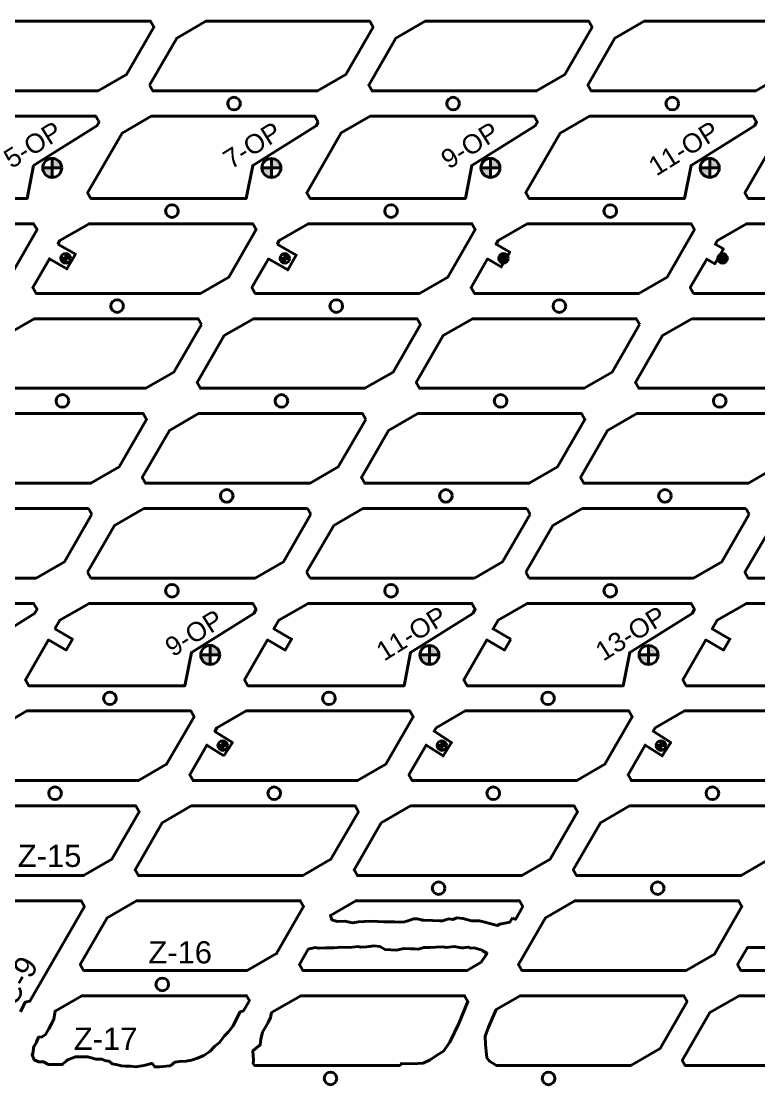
# Model space of a CAD drawing. Header units: millimetres. Extents: x -28 to 1943, y -5245 to 2752.
# Drawn here: x 987.4 to 1104, y 287.7 to 455.7 of the extents above; entities that cross this region are included whole.
import ezdxf
from ezdxf.enums import TextEntityAlignment as Align

# ---------------------------------------------------------------- set-up
doc = ezdxf.new("R2010")
doc.units = ezdxf.units.MM
doc.linetypes.add('RAYITAS', pattern=[0.375, 0.25, -0.125])
doc.styles.add('DG-T1-473 TO 560$0$Standard', font='arial.ttf')

msp = doc.modelspace()

# ---------------------------------------------------------------- hatches: boundary and pattern name
at = {"linetype": 'Continuous', "lineweight": 40}
h = msp.add_hatch(color=7, dxfattribs=at)
h.paths.add_polyline_path([(993.801, 432.565, 0.4142136), (992.301, 434.065), (992.301, 432.565)])
h.paths.add_polyline_path([(992.301, 432.565), (990.801, 432.565, 0.4142136), (992.301, 431.065)])
h = msp.add_hatch(color=7, dxfattribs=at)
h.paths.add_polyline_path([(1028.442, 432.564, 0.4142136), (1026.942, 434.064), (1026.942, 432.564)])
h.paths.add_polyline_path([(1026.942, 432.564), (1025.442, 432.564, 0.4142136), (1026.942, 431.064)])
h = msp.add_hatch(color=7, dxfattribs=at)
h.paths.add_polyline_path([(1063.076, 432.576, 0.4142136), (1061.576, 434.076), (1061.576, 432.576)])
h.paths.add_polyline_path([(1061.576, 432.576), (1060.076, 432.576, 0.4142136), (1061.576, 431.076)])
h = msp.add_hatch(color=7, dxfattribs=at)
h.paths.add_polyline_path([(1097.733, 432.576, 0.4142136), (1096.233, 434.076), (1096.233, 432.576)])
h.paths.add_polyline_path([(1096.233, 432.576), (1094.733, 432.576, 0.4142136), (1096.233, 431.076)])
at = {"lineweight": 40}
h = msp.add_hatch(color=7, dxfattribs=at)
h.paths.add_polyline_path([(995.172, 418.285, 0.4142136), (994.422, 419.035), (994.422, 418.285)])
h.paths.add_polyline_path([(993.672, 418.285, 0.4142136), (994.422, 417.535), (994.422, 418.285)])
h = msp.add_hatch(color=7, dxfattribs=at)
h.paths.add_polyline_path([(1029.812, 418.279, 0.4142136), (1029.062, 419.029), (1029.062, 418.279)])
h.paths.add_polyline_path([(1028.312, 418.279, 0.4142136), (1029.062, 417.529), (1029.062, 418.279)])
h = msp.add_hatch(color=7, dxfattribs=at)
h.paths.add_polyline_path([(1064.382, 418.28, 0.4142136), (1063.632, 419.03), (1063.632, 418.28)])
h.paths.add_polyline_path([(1062.882, 418.28, 0.4142136), (1063.632, 417.53), (1063.632, 418.28)])
h = msp.add_hatch(color=7, dxfattribs=at)
h.paths.add_polyline_path([(1099.023, 418.278, 0.4142136), (1098.273, 419.028), (1098.273, 418.278)])
h.paths.add_polyline_path([(1097.523, 418.278, 0.4142136), (1098.273, 417.528), (1098.273, 418.278)])
at = {"linetype": 'Continuous', "lineweight": 40}
h = msp.add_hatch(color=7, dxfattribs=at)
h.paths.add_polyline_path([(1018.774, 355.602, 0.4142136), (1017.274, 357.102), (1017.274, 355.602)])
h.paths.add_polyline_path([(1017.274, 355.602), (1015.774, 355.602, 0.4142136), (1017.274, 354.102)])
h = msp.add_hatch(color=7, dxfattribs=at)
h.paths.add_polyline_path([(1053.427, 355.601, 0.4142136), (1051.927, 357.101), (1051.927, 355.601)])
h.paths.add_polyline_path([(1051.927, 355.601), (1050.427, 355.601, 0.4142136), (1051.927, 354.101)])
h = msp.add_hatch(color=7, dxfattribs=at)
h.paths.add_polyline_path([(1088.076, 355.601, 0.4142136), (1086.576, 357.101), (1086.576, 355.601)])
h.paths.add_polyline_path([(1086.576, 355.601), (1085.076, 355.601, 0.4142136), (1086.576, 354.101)])
at = {"lineweight": 40}
h = msp.add_hatch(color=7, dxfattribs=at)
h.paths.add_polyline_path([(1019.998, 341.279, 0.4142136), (1019.248, 342.029), (1019.248, 341.279)])
h.paths.add_polyline_path([(1018.498, 341.279, 0.4142136), (1019.248, 340.529), (1019.248, 341.279)])
h = msp.add_hatch(color=7, dxfattribs=at)
h.paths.add_polyline_path([(1054.639, 341.279, 0.4142136), (1053.889, 342.029), (1053.889, 341.279)])
h.paths.add_polyline_path([(1053.139, 341.279, 0.4142136), (1053.889, 340.529), (1053.889, 341.279)])
h = msp.add_hatch(color=7, dxfattribs=at)
h.paths.add_polyline_path([(1089.28, 341.279, 0.4142136), (1088.53, 342.029), (1088.53, 341.279)])
h.paths.add_polyline_path([(1087.78, 341.279, 0.4142136), (1088.53, 340.529), (1088.53, 341.279)])

# ---------------------------------------------------------------- linework, layer by layer
at = {"color": 7, "linetype": 'Continuous', "lineweight": 40}
for p, q in [((992.301, 431.065), (992.301, 434.065)), ((992.301, 431.065), (992.301, 434.065)), ((1026.942, 431.064), (1026.942, 434.064)), ((1026.942, 431.064), (1026.942, 434.064)), ((1061.576, 431.076), (1061.576, 434.076)), ((1061.576, 431.076), (1061.576, 434.076)), ((1096.233, 431.076), (1096.233, 434.076)), ((1096.233, 431.076), (1096.233, 434.076)), ((990.801, 432.565), (993.801, 432.565)), ((990.801, 432.565), (993.801, 432.565)), ((1025.442, 432.564), (1028.442, 432.564)), ((1025.442, 432.564), (1028.442, 432.564)), ((1060.076, 432.576), (1063.076, 432.576)), ((1060.076, 432.576), (1063.076, 432.576)), ((1094.733, 432.576), (1097.733, 432.576)), ((1094.733, 432.576), (1097.733, 432.576)), ((1064.208, 417.8), (1063.056, 418.76)), ((1064.208, 417.8), (1063.056, 418.76)), ((1063.152, 417.704), (1064.112, 418.856)), ((1063.152, 417.704), (1064.112, 418.856)), ((1098.849, 417.798), (1097.697, 418.758)), ((1098.849, 417.798), (1097.697, 418.758)), ((1097.793, 417.702), (1098.753, 418.854)), ((1097.793, 417.702), (1098.753, 418.854)), ((972.139, 378.748), (998.023, 378.748)), ((972.139, 378.748), (998.023, 378.748)), ((998.023, 378.748), (998.552, 377.832)), ((998.023, 378.748), (998.552, 377.832)), ((1006.78, 378.748), (1002.159, 376.08)), ((1006.78, 378.748), (1002.159, 376.08)), ((1006.78, 378.748), (1032.664, 378.748)), ((1006.78, 378.748), (1032.664, 378.748)), ((1032.664, 378.748), (1033.193, 377.832)), ((1032.664, 378.748), (1033.193, 377.832)), ((1041.421, 378.748), (1036.8, 376.08)), ((1041.421, 378.748), (1036.8, 376.08)), ((1041.421, 378.748), (1067.305, 378.748)), ((1041.421, 378.748), (1067.305, 378.748)), ((1067.305, 378.748), (1067.834, 377.832)), ((1067.305, 378.748), (1067.834, 377.832)), ((1076.063, 378.748), (1071.441, 376.08)), ((1076.063, 378.748), (1071.441, 376.08)), ((1076.063, 378.748), (1101.946, 378.748)), ((1076.063, 378.748), (1101.946, 378.748)), ((1101.946, 378.748), (1102.475, 377.832)), ((1101.946, 378.748), (1102.475, 377.832)), ((998.552, 377.832), (994.214, 370.319)), ((998.552, 377.832), (994.214, 370.319)), ((1033.193, 377.832), (1028.855, 370.319)), ((1033.193, 377.832), (1028.855, 370.319)), ((1067.834, 377.832), (1063.496, 370.319)), ((1067.834, 377.832), (1063.496, 370.319)), ((1102.475, 377.832), (1098.137, 370.319)), ((1102.475, 377.832), (1098.137, 370.319)), ((1002.159, 376.08), (997.877, 368.664)), ((1002.159, 376.08), (997.877, 368.664)), ((1036.8, 376.08), (1032.518, 368.664)), ((1036.8, 376.08), (1032.518, 368.664)), ((1071.441, 376.08), (1067.159, 368.664)), ((1071.441, 376.08), (1067.159, 368.664)), ((989.761, 367.748), (994.214, 370.319)), ((989.761, 367.748), (994.214, 370.319)), ((1024.402, 367.748), (1028.855, 370.319)), ((1024.402, 367.748), (1028.855, 370.319)), ((1059.043, 367.748), (1063.496, 370.319)), ((1059.043, 367.748), (1063.496, 370.319)), ((1093.684, 367.748), (1098.137, 370.319)), ((1093.684, 367.748), (1098.137, 370.319)), ((998.406, 367.748), (997.877, 368.664)), ((998.406, 367.748), (997.877, 368.664)), ((1033.047, 367.748), (1032.518, 368.664)), ((1033.047, 367.748), (1032.518, 368.664)), ((1067.688, 367.748), (1067.159, 368.664)), ((1067.688, 367.748), (1067.159, 368.664)), ((963.765, 367.748), (989.761, 367.748)), ((963.765, 367.748), (989.761, 367.748)), ((998.406, 367.748), (1024.402, 367.748)), ((998.406, 367.748), (1024.402, 367.748)), ((1033.047, 367.748), (1059.043, 367.748)), ((1033.047, 367.748), (1059.043, 367.748)), ((1067.688, 367.748), (1093.684, 367.748)), ((1067.688, 367.748), (1093.684, 367.748)), ((1017.274, 354.102), (1017.274, 357.102)), ((1017.274, 354.102), (1017.274, 357.102)), ((1051.927, 354.101), (1051.927, 357.101)), ((1051.927, 354.101), (1051.927, 357.101)), ((1086.576, 354.101), (1086.576, 357.101)), ((1086.576, 354.101), (1086.576, 357.101)), ((1015.774, 355.602), (1018.774, 355.602)), ((1015.774, 355.602), (1018.774, 355.602)), ((1050.427, 355.601), (1053.427, 355.601)), ((1050.427, 355.601), (1053.427, 355.601)), ((1085.076, 355.601), (1088.076, 355.601)), ((1085.076, 355.601), (1088.076, 355.601)), ((1057.873, 350.748), (1057.344, 351.664)), ((1057.873, 350.748), (1057.344, 351.664)), ((1087.607, 344.08), (1087.295, 343.54)), ((1087.607, 344.08), (1087.295, 343.54))]:
    msp.add_line(p, q, dxfattribs=at)
at = {"color": 7, "lineweight": 40}
for p, q in [((994.422, 417.535), (994.422, 419.035)), ((994.422, 417.535), (994.422, 419.035)), ((1029.062, 417.529), (1029.062, 419.029)), ((1029.062, 417.529), (1029.062, 419.029)), ((1063.632, 417.53), (1063.632, 419.03)), ((1063.632, 417.53), (1063.632, 419.03)), ((1098.273, 417.528), (1098.273, 419.028)), ((1098.273, 417.528), (1098.273, 419.028)), ((993.672, 418.285), (995.172, 418.285)), ((993.672, 418.285), (995.172, 418.285)), ((1028.312, 418.279), (1029.812, 418.279)), ((1028.312, 418.279), (1029.812, 418.279)), ((1062.882, 418.28), (1064.382, 418.28)), ((1062.882, 418.28), (1064.382, 418.28)), ((1097.523, 418.278), (1099.023, 418.278)), ((1097.523, 418.278), (1099.023, 418.278)), ((1018.498, 341.279), (1019.998, 341.279)), ((1018.498, 341.279), (1019.998, 341.279)), ((1019.248, 340.529), (1019.248, 342.029)), ((1019.248, 340.529), (1019.248, 342.029)), ((1053.139, 341.279), (1054.639, 341.279)), ((1053.139, 341.279), (1054.639, 341.279)), ((1053.889, 340.529), (1053.889, 342.029)), ((1053.889, 340.529), (1053.889, 342.029)), ((1087.78, 341.279), (1089.28, 341.279)), ((1087.78, 341.279), (1089.28, 341.279)), ((1088.53, 340.529), (1088.53, 342.029)), ((1088.53, 340.529), (1088.53, 342.029))]:
    msp.add_line(p, q, dxfattribs=at)
at = {"color": 7, "linetype": 'RAYITAS', "lineweight": 13}
for p, q in [((1102.196, 309.349), (1100.646, 306.664)), ((1102.196, 309.349), (1100.646, 306.664)), ((1100.646, 306.664), (1101.174, 305.748)), ((1101.174, 305.748), (1100.646, 306.664)), ((1100.646, 306.664), (1101.174, 305.748)), ((1101.174, 305.748), (1100.646, 306.664)), ((1096.267, 299.08), (1100.889, 301.748)), ((1096.267, 299.08), (1100.889, 301.748)), ((1091.897, 291.511), (1096.267, 299.08)), ((1091.897, 291.511), (1096.267, 299.08)), ((1092.338, 290.748), (1091.897, 291.511)), ((1092.338, 290.748), (1091.897, 291.511))]:
    msp.add_line(p, q, dxfattribs=at)
at = {"color": 7, "linetype": 'Continuous', "lineweight": 40}
for points in [[(999.575, 444.748), (973.58, 444.748), (973.051, 445.664), (977.333, 453.08), (981.954, 455.748), (1007.838, 455.748), (1008.373, 454.821), (1004.048, 447.33)], [(999.575, 444.748), (973.58, 444.748), (973.051, 445.664), (977.333, 453.08), (981.954, 455.748), (1007.838, 455.748), (1008.373, 454.821), (1004.048, 447.33)], [(1007.698, 445.653), (1011.992, 453.09), (1016.595, 455.748), (1042.479, 455.748), (1043.014, 454.82), (1038.69, 447.331), (1034.216, 444.748), (1008.221, 444.748)], [(1007.698, 445.653), (1011.992, 453.09), (1016.595, 455.748), (1042.479, 455.748), (1043.014, 454.82), (1038.69, 447.331), (1034.216, 444.748), (1008.221, 444.748)], [(1103.499, 444.748), (1077.503, 444.748), (1076.974, 445.664), (1081.255, 453.079), (1085.877, 455.748), (1111.761, 455.748), (1112.297, 454.819), (1107.975, 447.333)], [(1103.499, 444.748), (1077.503, 444.748), (1076.974, 445.664), (1081.255, 453.079), (1085.877, 455.748), (1111.761, 455.748), (1112.297, 454.819), (1107.975, 447.333)], [(989.35, 432.963), (988.337, 427.748), (963.765, 427.748), (963.236, 428.664), (968.672, 438.08), (973.294, 440.748), (999.177, 440.748), (999.712, 439.821), (999.366, 439.222)], [(989.35, 432.963), (988.337, 427.748), (963.765, 427.748), (963.236, 428.664), (968.672, 438.08), (973.294, 440.748), (999.177, 440.748), (999.712, 439.821), (999.366, 439.222)], [(1034.354, 439.82), (1034.008, 439.221), (1023.992, 432.962), (1022.978, 427.748), (998.406, 427.748), (997.883, 428.653), (1003.332, 438.09), (1007.935, 440.748), (1033.818, 440.748)], [(1034.354, 439.82), (1034.008, 439.221), (1023.992, 432.962), (1022.978, 427.748), (998.406, 427.748), (997.883, 428.653), (1003.332, 438.09), (1007.935, 440.748), (1033.818, 440.748)], [(1068.642, 439.233), (1058.626, 432.974), (1057.61, 427.748), (1033.047, 427.748), (1032.525, 428.653), (1037.974, 438.091), (1042.576, 440.748), (1068.459, 440.748), (1068.988, 439.833)], [(1068.642, 439.233), (1058.626, 432.974), (1057.61, 427.748), (1033.047, 427.748), (1032.525, 428.653), (1037.974, 438.091), (1042.576, 440.748), (1068.459, 440.748), (1068.988, 439.833)], [(1103.299, 439.233), (1093.283, 432.974), (1092.267, 427.748), (1067.688, 427.748), (1067.159, 428.665), (1072.594, 438.079), (1077.217, 440.748), (1103.1, 440.748), (1103.637, 439.819)], [(1103.299, 439.233), (1093.283, 432.974), (1092.267, 427.748), (1067.688, 427.748), (1067.159, 428.665), (1072.594, 438.079), (1077.217, 440.748), (1103.1, 440.748), (1103.637, 439.819)], [(1137.882, 439.133), (1128.028, 432.975), (1127.012, 427.748), (1102.329, 427.748), (1101.808, 428.651), (1107.259, 438.093), (1111.858, 440.748), (1137.741, 440.748), (1138.278, 439.819)], [(1137.882, 439.133), (1128.028, 432.975), (1127.012, 427.748), (1102.329, 427.748), (1101.808, 428.651), (1107.259, 438.093), (1111.858, 440.748), (1137.741, 440.748), (1138.278, 439.819)], [(961.563, 418.766), (958.532, 420.516), (958.857, 421.08), (963.479, 423.748), (989.362, 423.748), (989.897, 422.821), (985.572, 415.33), (981.1, 412.748), (955.105, 412.748), (954.576, 413.664), (957.182, 418.178), (960.213, 416.428)], [(961.563, 418.766), (958.532, 420.516), (958.857, 421.08), (963.479, 423.748), (989.362, 423.748), (989.897, 422.821), (985.572, 415.33), (981.1, 412.748), (955.105, 412.748), (954.576, 413.664), (957.182, 418.178), (960.213, 416.428)], [(993.203, 420.548), (993.517, 421.09), (998.12, 423.748), (1024.003, 423.748), (1024.539, 422.821), (1020.215, 415.331), (1015.741, 412.748), (989.746, 412.748), (989.223, 413.653), (991.853, 418.209), (994.613, 416.616), (995.963, 418.954)], [(993.203, 420.548), (993.517, 421.09), (998.12, 423.748), (1024.003, 423.748), (1024.539, 422.821), (1020.215, 415.331), (1015.741, 412.748), (989.746, 412.748), (989.223, 413.653), (991.853, 418.209), (994.613, 416.616), (995.963, 418.954)], [(1027.842, 420.542), (1028.159, 421.091), (1032.761, 423.748), (1058.644, 423.748), (1059.173, 422.833), (1054.835, 415.319), (1050.382, 412.748), (1024.387, 412.748), (1023.865, 413.653), (1026.492, 418.204), (1029.523, 416.454), (1030.873, 418.792)], [(1027.842, 420.542), (1028.159, 421.091), (1032.761, 423.748), (1058.644, 423.748), (1059.173, 422.833), (1054.835, 415.319), (1050.382, 412.748), (1024.387, 412.748), (1023.865, 413.653), (1026.492, 418.204), (1029.523, 416.454), (1030.873, 418.792)], [(1089.5, 415.332), (1085.023, 412.748), (1059.028, 412.748), (1058.499, 413.665), (1061.106, 418.18), (1063.271, 416.93), (1064.621, 419.268), (1062.456, 420.518), (1062.779, 421.079), (1067.402, 423.748), (1093.286, 423.748), (1093.822, 422.819)], [(1089.5, 415.332), (1085.023, 412.748), (1059.028, 412.748), (1058.499, 413.665), (1061.106, 418.18), (1063.271, 416.93), (1064.621, 419.268), (1062.456, 420.518), (1062.779, 421.079), (1067.402, 423.748), (1093.286, 423.748), (1093.822, 422.819)], [(1093.669, 412.748), (1093.148, 413.651), (1095.758, 418.172), (1097.057, 417.421), (1098.407, 419.76), (1097.108, 420.51), (1097.444, 421.093), (1102.043, 423.748), (1127.927, 423.748), (1128.463, 422.819), (1124.141, 415.332), (1119.664, 412.748)], [(1093.669, 412.748), (1093.148, 413.651), (1095.758, 418.172), (1097.057, 417.421), (1098.407, 419.76), (1097.108, 420.51), (1097.444, 421.093), (1102.043, 423.748), (1127.927, 423.748), (1128.463, 422.819), (1124.141, 415.332), (1119.664, 412.748)], [(1093.383, 408.748), (1088.761, 406.08), (1084.48, 398.664), (1085.009, 397.748), (1111.004, 397.748), (1115.458, 400.319), (1119.795, 407.832), (1119.266, 408.748)], [(1093.383, 408.748), (1088.761, 406.08), (1084.48, 398.664), (1085.009, 397.748), (1111.004, 397.748), (1115.458, 400.319), (1119.795, 407.832), (1119.266, 408.748)], [(980.8, 393.748), (1006.683, 393.748), (1007.212, 392.832), (1002.874, 385.319), (998.421, 382.748), (972.425, 382.748), (971.897, 383.664), (976.178, 391.08)], [(980.8, 393.748), (1006.683, 393.748), (1007.212, 392.832), (1002.874, 385.319), (998.421, 382.748), (972.425, 382.748), (971.897, 383.664), (976.178, 391.08)], [(1041.853, 392.832), (1037.515, 385.319), (1033.062, 382.748), (1007.066, 382.748), (1006.538, 383.664), (1010.819, 391.08), (1015.441, 393.748), (1041.324, 393.748)], [(1041.853, 392.832), (1037.515, 385.319), (1033.062, 382.748), (1007.066, 382.748), (1006.538, 383.664), (1010.819, 391.08), (1015.441, 393.748), (1041.324, 393.748)], [(1072.156, 385.319), (1067.703, 382.748), (1041.707, 382.748), (1041.179, 383.664), (1045.46, 391.08), (1050.082, 393.748), (1075.965, 393.748), (1076.494, 392.832)], [(1072.156, 385.319), (1067.703, 382.748), (1041.707, 382.748), (1041.179, 383.664), (1045.46, 391.08), (1050.082, 393.748), (1075.965, 393.748), (1076.494, 392.832)], [(953.421, 351.664), (953.95, 350.748), (978.628, 350.748), (979.649, 355.998), (989.502, 362.157), (989.891, 362.832), (989.362, 363.748), (963.479, 363.748), (958.857, 361.08)], [(953.421, 351.664), (953.95, 350.748), (978.628, 350.748), (979.649, 355.998), (989.502, 362.157), (989.891, 362.832), (989.362, 363.748), (963.479, 363.748), (958.857, 361.08)], [(992.711, 359.716), (995.481, 358.117), (994.481, 356.385), (991.711, 357.984), (988.062, 351.664), (988.591, 350.748), (1013.269, 350.748), (1014.29, 355.998), (1024.143, 362.157), (1024.532, 362.832), (1024.003, 363.748), (998.12, 363.748), (993.498, 361.08)], [(992.711, 359.716), (995.481, 358.117), (994.481, 356.385), (991.711, 357.984), (988.062, 351.664), (988.591, 350.748), (1013.269, 350.748), (1014.29, 355.998), (1024.143, 362.157), (1024.532, 362.832), (1024.003, 363.748), (998.12, 363.748), (993.498, 361.08)], [(1064.775, 358.116), (1063.775, 356.384), (1060.996, 357.989), (1057.344, 351.664), (1057.873, 350.748), (1082.571, 350.748), (1083.592, 355.997), (1093.445, 362.156), (1093.814, 362.832), (1093.286, 363.748), (1067.402, 363.748), (1062.78, 361.08), (1061.998, 359.724)], [(1064.775, 358.116), (1063.775, 356.384), (1060.996, 357.989), (1057.344, 351.664), (1057.873, 350.748), (1082.571, 350.748), (1083.592, 355.997), (1093.445, 362.156), (1093.814, 362.832), (1093.286, 363.748), (1067.402, 363.748), (1062.78, 361.08), (1061.998, 359.724)], [(1019.434, 339.656), (1016.756, 341.363), (1014.043, 336.664), (1014.572, 335.748), (1040.567, 335.748), (1045.021, 338.319), (1049.358, 345.832), (1048.83, 346.748), (1022.946, 346.748), (1018.324, 344.08), (1018.007, 343.53), (1020.778, 341.764)], [(1019.434, 339.656), (1016.756, 341.363), (1014.043, 336.664), (1014.572, 335.748), (1040.567, 335.748), (1045.021, 338.319), (1049.358, 345.832), (1048.83, 346.748), (1022.946, 346.748), (1018.324, 344.08), (1018.007, 343.53), (1020.778, 341.764)], [(1052.965, 344.08), (1052.652, 343.536), (1055.432, 341.764), (1054.088, 339.656), (1051.4, 341.369), (1048.684, 336.664), (1049.213, 335.748), (1075.208, 335.748), (1079.662, 338.319), (1083.999, 345.832), (1083.471, 346.748), (1057.587, 346.748)], [(1052.965, 344.08), (1052.652, 343.536), (1055.432, 341.764), (1054.088, 339.656), (1051.4, 341.369), (1048.684, 336.664), (1049.213, 335.748), (1075.208, 335.748), (1079.662, 338.319), (1083.999, 345.832), (1083.471, 346.748), (1057.587, 346.748)], [(1014.286, 331.748), (1009.664, 329.08), (1005.383, 321.664), (1005.912, 320.748), (1031.907, 320.748), (1036.361, 323.319), (1040.698, 330.832), (1040.169, 331.748)], [(1014.286, 331.748), (1009.664, 329.08), (1005.383, 321.664), (1005.912, 320.748), (1031.907, 320.748), (1036.361, 323.319), (1040.698, 330.832), (1040.169, 331.748)], [(1044.305, 329.08), (1040.024, 321.664), (1040.553, 320.748), (1066.548, 320.748), (1071.002, 323.319), (1075.339, 330.832), (1074.81, 331.748), (1048.927, 331.748)], [(1044.305, 329.08), (1040.024, 321.664), (1040.553, 320.748), (1066.548, 320.748), (1071.002, 323.319), (1075.339, 330.832), (1074.81, 331.748), (1048.927, 331.748)], [(1065.062, 314.067), (1064.628, 313.359), (1063.594, 313.182), (1063.044, 313.038), (1062.645, 312.835), (1061.495, 313.17), (1060.684, 313.355), (1059.846, 313.592), (1059.164, 313.57), (1058.596, 313.592), (1057.183, 313.948), (1056.255, 314.053), (1055.65, 313.777), (1054.996, 313.891), (1054.311, 313.714), (1053.975, 313.571), (1053.591, 313.577), (1052.428, 313.648), (1051.068, 313.693), (1050.693, 313.681), (1050.658, 313.737), (1049.981, 313.89), (1049.409, 313.892), (1048.965, 313.754), (1048.527, 313.598), (1047.969, 313.422), (1047.296, 313.353), (1046.48, 313.413), (1045.724, 313.436), (1044.735, 313.439), (1043.817, 313.474), (1042.514, 313.54), (1041.659, 313.504), (1040.696, 313.423), (1039.779, 313.293), (1038.529, 313.511), (1037.333, 313.476), (1036.518, 313.748), (1036.269, 314.44), (1040.267, 316.748), (1066.15, 316.748), (1066.679, 315.832), (1065.51, 313.808)], [(1065.062, 314.067), (1064.628, 313.359), (1063.594, 313.182), (1063.044, 313.038), (1062.645, 312.835), (1061.495, 313.17), (1060.684, 313.355), (1059.846, 313.592), (1059.164, 313.57), (1058.596, 313.592), (1057.183, 313.948), (1056.255, 314.053), (1055.65, 313.777), (1054.996, 313.891), (1054.311, 313.714), (1053.975, 313.571), (1053.591, 313.577), (1052.428, 313.648), (1051.068, 313.693), (1050.693, 313.681), (1050.658, 313.737), (1049.981, 313.89), (1049.409, 313.892), (1048.965, 313.754), (1048.527, 313.598), (1047.969, 313.422), (1047.296, 313.353), (1046.48, 313.413), (1045.724, 313.436), (1044.735, 313.439), (1043.817, 313.474), (1042.514, 313.54), (1041.659, 313.504), (1040.696, 313.423), (1039.779, 313.293), (1038.529, 313.511), (1037.333, 313.476), (1036.518, 313.748), (1036.269, 314.44), (1040.267, 316.748), (1066.15, 316.748), (1066.679, 315.832), (1065.51, 313.808)], [(1020.88, 297.01), (1020.115, 295.989), (1019.516, 295.421), (1018.746, 294.356), (1018.007, 293.781), (1017.231, 292.948), (1016.262, 292.299), (1015.25, 291.872), (1014.292, 291.58), (1013.477, 291.399), (1012.422, 291.379), (1011.705, 291.247), (1011.039, 290.731), (1010.832, 290.679), (1009.328, 290.532), (1008.537, 290.509), (1008.209, 290.942), (1007.966, 291.045), (1007.966, 291.045), (1007.966, 291.045), (1006.77, 290.707), (1005.488, 290.535), (1004.645, 290.633), (1003.822, 290.629), (1003.236, 290.654), (1002.601, 290.832), (1001.765, 291.003), (1001.283, 291.427), (1000.843, 291.461), (1000.067, 291.711), (999.17, 291.735), (997.947, 292.081), (997.125, 292.114), (995.999, 292.092), (994.869, 291.693), (994.734, 291.597), (994.734, 291.597), (994.428, 291.336), (993.943, 290.919), (993.843, 290.87), (993.147, 290.858), (991.739, 290.89), (991.609, 290.918), (990.927, 291.3), (990.878, 291.319), (990.878, 291.319), (990.171, 291.289), (989.46, 291.616), (989.116, 292.393), (989.207, 292.639), (989.412, 293.755), (989.477, 293.809), (989.776, 294.314), (990.151, 295.193), (990.693, 295.245), (991.221, 295.611), (991.77, 296.506), (992.246, 297.438), (992.536, 298.035), (992.753, 299.316), (996.965, 301.748), (1023.025, 301.748), (1023.466, 300.985), (1022.533, 299.37), (1022.018, 299.228), (1022.018, 299.228), (1021.563, 298.423)], [(1020.88, 297.01), (1020.115, 295.989), (1019.516, 295.421), (1018.746, 294.356), (1018.007, 293.781), (1017.231, 292.948), (1016.262, 292.299), (1015.25, 291.872), (1014.292, 291.58), (1013.477, 291.399), (1012.422, 291.379), (1011.705, 291.247), (1011.039, 290.731), (1010.832, 290.679), (1009.328, 290.532), (1008.537, 290.509), (1008.209, 290.942), (1007.966, 291.045), (1007.966, 291.045), (1007.966, 291.045), (1006.77, 290.707), (1005.488, 290.535), (1004.645, 290.633), (1003.822, 290.629), (1003.236, 290.654), (1002.601, 290.832), (1001.765, 291.003), (1001.283, 291.427), (1000.843, 291.461), (1000.067, 291.711), (999.17, 291.735), (997.947, 292.081), (997.125, 292.114), (995.999, 292.092), (994.869, 291.693), (994.734, 291.597), (994.734, 291.597), (994.428, 291.336), (993.943, 290.919), (993.843, 290.87), (993.147, 290.858), (991.739, 290.89), (991.609, 290.918), (990.927, 291.3), (990.878, 291.319), (990.878, 291.319), (990.171, 291.289), (989.46, 291.616), (989.116, 292.393), (989.207, 292.639), (989.412, 293.755), (989.477, 293.809), (989.776, 294.314), (990.151, 295.193), (990.693, 295.245), (991.221, 295.611), (991.77, 296.506), (992.246, 297.438), (992.536, 298.035), (992.753, 299.316), (996.965, 301.748), (1023.025, 301.748), (1023.466, 300.985), (1022.533, 299.37), (1022.018, 299.228), (1022.018, 299.228), (1021.563, 298.423)], [(1047.291, 290.748), (1024.286, 290.748), (1024.076, 291.045), (1024.116, 291.566), (1024.027, 293.03), (1025.174, 294.001), (1025.266, 294.893), (1025.522, 295.973), (1026.419, 297.514), (1026.815, 298.296), (1026.985, 299.08), (1031.607, 301.748), (1057.49, 301.748), (1058.019, 300.832), (1056.56, 297.34), (1055.143, 294.433), (1054.147, 292.985), (1053.189, 292.391), (1052.046, 291.637), (1050.928, 291.107), (1049.245, 290.998), (1047.49, 291.059)], [(1047.291, 290.748), (1024.286, 290.748), (1024.076, 291.045), (1024.116, 291.566), (1024.027, 293.03), (1025.174, 294.001), (1025.266, 294.893), (1025.522, 295.973), (1026.419, 297.514), (1026.815, 298.296), (1026.985, 299.08), (1031.607, 301.748), (1057.49, 301.748), (1058.019, 300.832), (1056.56, 297.34), (1055.143, 294.433), (1054.147, 292.985), (1053.189, 292.391), (1052.046, 291.637), (1050.928, 291.107), (1049.245, 290.998), (1047.49, 291.059)]]:
    msp.add_lwpolyline(points, close=True, dxfattribs=at)
for points in [[(1073.31, 447.319), (1068.858, 444.748), (1042.862, 444.748), (1042.34, 445.652), (1046.635, 453.091), (1051.236, 455.748), (1077.12, 455.748), (1077.648, 454.832), (1073.31, 447.319)], [(1073.31, 447.319), (1068.858, 444.748), (1042.862, 444.748), (1042.34, 445.652), (1046.635, 453.091), (1051.236, 455.748), (1077.12, 455.748), (1077.648, 454.832), (1073.31, 447.319)], [(1015.879, 407.821), (1015.343, 408.748), (989.46, 408.748), (984.838, 406.08), (980.557, 398.664), (981.086, 397.748), (1007.081, 397.748), (1011.535, 400.319), (1015.872, 407.832)], [(1015.879, 407.821), (1015.343, 408.748), (989.46, 408.748), (984.838, 406.08), (980.557, 398.664), (981.086, 397.748), (1007.081, 397.748), (1011.535, 400.319), (1015.872, 407.832)], [(1019.479, 406.08), (1015.198, 398.664), (1015.727, 397.748), (1041.722, 397.748), (1046.176, 400.319), (1050.513, 407.832), (1049.984, 408.748), (1024.101, 408.748), (1019.499, 406.091)], [(1019.479, 406.08), (1015.198, 398.664), (1015.727, 397.748), (1041.722, 397.748), (1046.176, 400.319), (1050.513, 407.832), (1049.984, 408.748), (1024.101, 408.748), (1019.499, 406.091)], [(1085.162, 407.819), (1084.625, 408.748), (1058.742, 408.748), (1054.12, 406.08), (1049.839, 398.664), (1050.368, 397.748), (1076.363, 397.748), (1080.817, 400.319), (1085.154, 407.832)], [(1085.162, 407.819), (1084.625, 408.748), (1058.742, 408.748), (1054.12, 406.08), (1049.839, 398.664), (1050.368, 397.748), (1076.363, 397.748), (1080.817, 400.319), (1085.154, 407.832)], [(1106.797, 385.319), (1111.135, 392.832), (1110.606, 393.748), (1084.723, 393.748), (1080.101, 391.08), (1075.82, 383.664), (1076.348, 382.748), (1102.344, 382.748), (1106.797, 385.319)], [(1106.797, 385.319), (1111.135, 392.832), (1110.606, 393.748), (1084.723, 393.748), (1080.101, 391.08), (1075.82, 383.664), (1076.348, 382.748), (1102.344, 382.748), (1106.797, 385.319)], [(1116.843, 367.748), (1102.329, 367.748), (1101.8, 368.664), (1106.082, 376.08), (1110.704, 378.748), (1123.236, 378.748)], [(1116.843, 367.748), (1102.329, 367.748), (1101.8, 368.664), (1106.082, 376.08), (1110.704, 378.748), (1123.236, 378.748)], [(1058.804, 362.156), (1059.173, 362.832), (1058.645, 363.748), (1032.761, 363.748), (1028.139, 361.08), (1027.352, 359.716), (1030.122, 358.117), (1029.122, 356.385), (1026.352, 357.984), (1022.703, 351.664), (1023.232, 350.748), (1047.922, 350.747), (1048.943, 355.997), (1058.796, 362.156)], [(1058.804, 362.156), (1059.173, 362.832), (1058.645, 363.748), (1032.761, 363.748), (1028.139, 361.08), (1027.352, 359.716), (1030.122, 358.117), (1029.122, 356.385), (1026.352, 357.984), (1022.703, 351.664), (1023.232, 350.748), (1047.922, 350.747), (1048.943, 355.997), (1058.796, 362.156)], [(1114.545, 363.748), (1102.043, 363.748), (1097.421, 361.08), (1096.639, 359.724), (1099.424, 358.116), (1098.424, 356.384), (1095.639, 357.992), (1091.985, 351.664), (1092.514, 350.748), (1108.021, 350.748)], [(1114.545, 363.748), (1102.043, 363.748), (1097.421, 361.08), (1096.639, 359.724), (1099.424, 358.116), (1098.424, 356.384), (1095.639, 357.992), (1091.985, 351.664), (1092.514, 350.748), (1108.021, 350.748)], [(983.683, 344.08), (983.368, 343.534), (986.145, 341.764), (984.802, 339.656), (982.117, 341.367), (979.402, 336.664), (979.931, 335.748), (1005.926, 335.748), (1010.38, 338.319), (1014.717, 345.832), (1014.189, 346.748), (988.305, 346.748), (983.683, 344.08)], [(983.683, 344.08), (983.368, 343.534), (986.145, 341.764), (984.802, 339.656), (982.117, 341.367), (979.402, 336.664), (979.931, 335.748), (1005.926, 335.748), (1010.38, 338.319), (1014.717, 345.832), (1014.189, 346.748), (988.305, 346.748), (983.683, 344.08)], [(1107.963, 346.748), (1092.228, 346.748), (1087.606, 344.08), (1087.295, 343.54), (1090.081, 341.764), (1088.737, 339.656), (1086.044, 341.373), (1083.325, 336.664), (1083.854, 335.748), (1109.849, 335.748), (1112.432, 337.239), (1112.432, 337.239)], [(1107.963, 346.748), (1092.228, 346.748), (1087.606, 344.08), (1087.295, 343.54), (1090.081, 341.764), (1088.737, 339.656), (1086.044, 341.373), (1083.325, 336.664), (1083.854, 335.748), (1109.849, 335.748), (1112.432, 337.239), (1112.432, 337.239)], [(986.423, 320.748), (997.266, 320.748), (1001.72, 323.319), (1006.057, 330.832), (1005.528, 331.748), (979.645, 331.748)], [(986.423, 320.748), (997.266, 320.748), (1001.72, 323.319), (1006.057, 330.832), (1005.528, 331.748), (979.645, 331.748)], [(1105.643, 323.319), (1109.98, 330.832), (1109.451, 331.748), (1083.568, 331.748), (1078.946, 329.08), (1074.665, 321.664), (1075.194, 320.748), (1101.189, 320.748), (1105.643, 323.319)], [(1105.643, 323.319), (1109.98, 330.832), (1109.451, 331.748), (1083.568, 331.748), (1078.946, 329.08), (1074.665, 321.664), (1075.194, 320.748), (1101.189, 320.748), (1105.643, 323.319)], [(987.279, 299.188), (987.995, 300.722), (988.757, 300.868), (997.397, 315.832), (996.868, 316.748), (986.423, 316.748)], [(987.279, 299.188), (987.995, 300.722), (988.757, 300.868), (997.397, 315.832), (996.868, 316.748), (986.423, 316.748)], [(1027.757, 308.416), (1032.038, 315.832), (1031.509, 316.748), (1005.626, 316.748), (1001.004, 314.08), (996.723, 306.664), (997.251, 305.748), (1023.135, 305.748), (1027.757, 308.416), (1027.693, 308.306)], [(1027.757, 308.416), (1032.038, 315.832), (1031.509, 316.748), (1005.626, 316.748), (1001.004, 314.08), (996.723, 306.664), (997.251, 305.748), (1023.135, 305.748), (1027.757, 308.416), (1027.693, 308.306)], [(1092.529, 305.748), (1096.982, 308.319), (1101.32, 315.832), (1100.791, 316.748), (1074.908, 316.748), (1070.286, 314.08), (1066.005, 306.664), (1066.533, 305.748), (1092.529, 305.748), (1066.533, 305.748), (1066.005, 306.664)], [(1092.529, 305.748), (1096.982, 308.319), (1101.32, 315.832), (1100.791, 316.748), (1074.908, 316.748), (1070.286, 314.08), (1066.005, 306.664), (1066.533, 305.748), (1092.529, 305.748), (1066.533, 305.748), (1066.005, 306.664)], [(1119.076, 309.349), (1102.196, 309.349), (1100.646, 306.664), (1101.174, 305.748), (1116.971, 305.748)], [(1119.076, 309.349), (1102.196, 309.349), (1100.646, 306.664), (1101.174, 305.748), (1116.971, 305.748)]]:
    msp.add_lwpolyline(points, dxfattribs=at)
at = {"lineweight": 40}
for points in [[(1031.892, 305.748), (1031.364, 306.664), (1031.892, 305.748), (1057.888, 305.748), (1060.115, 307.034), (1060.78, 308.051), (1061.014, 308.474), (1060.968, 308.543), (1060.412, 308.778), (1060.304, 308.939), (1060.261, 308.946), (1059.142, 309.291), (1058.93, 309.32), (1058.464, 309.29), (1058.05, 309.445), (1057.614, 309.35), (1057.273, 309.312), (1056.935, 309.337), (1056.41, 309.412), (1055.848, 309.503), (1054.597, 309.35), (1054.355, 309.399), (1053.959, 309.489), (1052.983, 309.399), (1051.963, 309.365), (1051.026, 309.375), (1050.215, 309.132), (1049.551, 309.139), (1048.932, 309.178), (1047.875, 309.193), (1046.746, 308.94), (1045.772, 309.022), (1044.936, 309.029), (1044.062, 309.547), (1043.176, 309.626), (1041.972, 309.474), (1041.098, 309.436), (1040.626, 309.518), (1039.28, 309.384), (1038.012, 309.416), (1036.837, 309.323), (1035.476, 309.299), (1034.476, 309.253), (1034.405, 309.274), (1033.842, 309.352), (1032.768, 309.096), (1031.364, 306.664)], [(1031.892, 305.748), (1031.364, 306.664), (1031.892, 305.748), (1057.888, 305.748), (1060.115, 307.034), (1060.78, 308.051), (1061.014, 308.474), (1060.968, 308.543), (1060.412, 308.778), (1060.304, 308.939), (1060.261, 308.946), (1059.142, 309.291), (1058.93, 309.32), (1058.464, 309.29), (1058.05, 309.445), (1057.614, 309.35), (1057.273, 309.312), (1056.935, 309.337), (1056.41, 309.412), (1055.848, 309.503), (1054.597, 309.35), (1054.355, 309.399), (1053.959, 309.489), (1052.983, 309.399), (1051.963, 309.365), (1051.026, 309.375), (1050.215, 309.132), (1049.551, 309.139), (1048.932, 309.178), (1047.875, 309.193), (1046.746, 308.94), (1045.772, 309.022), (1044.936, 309.029), (1044.062, 309.547), (1043.176, 309.626), (1041.972, 309.474), (1041.098, 309.436), (1040.626, 309.518), (1039.28, 309.384), (1038.012, 309.416), (1036.837, 309.323), (1035.476, 309.299), (1034.476, 309.253), (1034.405, 309.274), (1033.842, 309.352), (1032.768, 309.096), (1031.364, 306.664)], [(1108.302, 290.748), (1092.338, 290.748), (1091.897, 291.511), (1096.267, 299.08), (1100.889, 301.748), (1114.631, 301.748)], [(1108.302, 290.748), (1092.338, 290.748), (1091.897, 291.511), (1096.267, 299.08), (1100.889, 301.748), (1114.631, 301.748)]]:
    msp.add_lwpolyline(points, dxfattribs=at)
msp.add_lwpolyline([(1088.378, 293.416), (1083.756, 290.748), (1062.516, 290.748), (1061.397, 291.385), (1061.005, 291.945), (1060.789, 294.052), (1060.724, 295.37), (1061.246, 296.782), (1062.468, 299.566), (1066.248, 301.748), (1092.131, 301.748), (1092.66, 300.832)], close=True, dxfattribs=at)
msp.add_lwpolyline([(1088.378, 293.416), (1083.756, 290.748), (1062.516, 290.748), (1061.397, 291.385), (1061.005, 291.945), (1060.789, 294.052), (1060.724, 295.37), (1061.246, 296.782), (1062.468, 299.566), (1066.248, 301.748), (1092.131, 301.748), (1092.66, 300.832)], close=True, dxfattribs=at)
at = {"color": 7, "lineweight": 40}
for centre, radius in [((1021.035, 442.748), 1), ((1055.676, 442.748), 1), ((1090.317, 442.748), 1), ((992.301, 432.565), 1.5), ((1026.942, 432.564), 1.5), ((1061.576, 432.576), 1.5), ((1096.233, 432.576), 1.5), ((1011.22, 425.748), 1), ((1045.861, 425.748), 1), ((1080.502, 425.748), 1), ((994.422, 418.285), 0.75), ((1029.062, 418.279), 0.75), ((1063.632, 418.28), 0.75), ((1098.273, 418.278), 0.75), ((1002.559, 410.748), 1), ((1037.2, 410.748), 1), ((1072.474, 410.748), 1), ((993.899, 395.748), 1), ((1028.54, 395.748), 1), ((1063.181, 395.748), 1), ((1097.822, 395.748), 1), ((1019.88, 380.748), 1), ((1054.521, 380.748), 1), ((1089.162, 380.748), 1), ((1011.22, 365.748), 1), ((1045.861, 365.748), 1), ((1080.502, 365.748), 1), ((1017.274, 355.602), 1.5), ((1051.927, 355.601), 1.5), ((1086.576, 355.601), 1.5), ((1001.405, 348.748), 1), ((1036.046, 348.748), 1), ((1070.687, 348.748), 1), ((1019.248, 341.279), 0.75), ((1053.889, 341.279), 0.75), ((1088.53, 341.279), 0.75), ((992.744, 333.748), 1), ((1027.385, 333.748), 1), ((1062.026, 333.748), 1), ((1096.667, 333.748), 1), ((1053.366, 318.748), 1), ((1088.007, 318.748), 1), ((1009.688, 303.53), 1), ((1009.688, 303.53), 1), ((1009.688, 303.53), 1), ((1036.286, 288.684), 1), ((1036.286, 288.684), 1), ((1070.751, 288.684), 1)]:
    msp.add_circle(centre, radius, dxfattribs=at)
at = {"lineweight": 40}
msp.add_circle((1070.751, 288.684), 1, dxfattribs=at)

# ---------------------------------------------------------------- texts
at = {"linetype": 'Continuous', "style": 'DG-T1-473 TO 560$0$Standard'}
for s, p in [('5-OP', (985.866, 432.378)), ('7-OP', (1020.552, 432.301)), ('9-OP', (1054.975, 432.282)), ('11-OP', (1087.782, 431.181)), ('11-OP', (1044.752, 354.528)), ('13-OP', (1079.393, 354.528)), ('9-OP', (1011.359, 355.208))]:
    msp.add_text(s, height=3, rotation=32, dxfattribs=at).set_placement(p)
for s, p in [('Z-15', (991.883, 323.857)), ('Z-16', (1012.523, 308.61)), ('Z-17', (1000.734, 294.947))]:
    msp.add_text(s, height=3.5, dxfattribs=at).set_placement(p, align=Align.MIDDLE_CENTER)
msp.add_text('C-9', height=3.5, rotation=60, dxfattribs=at).set_placement((988.732, 307.492), align=Align.MIDDLE_RIGHT)

doc.saveas('drawing.dxf')
